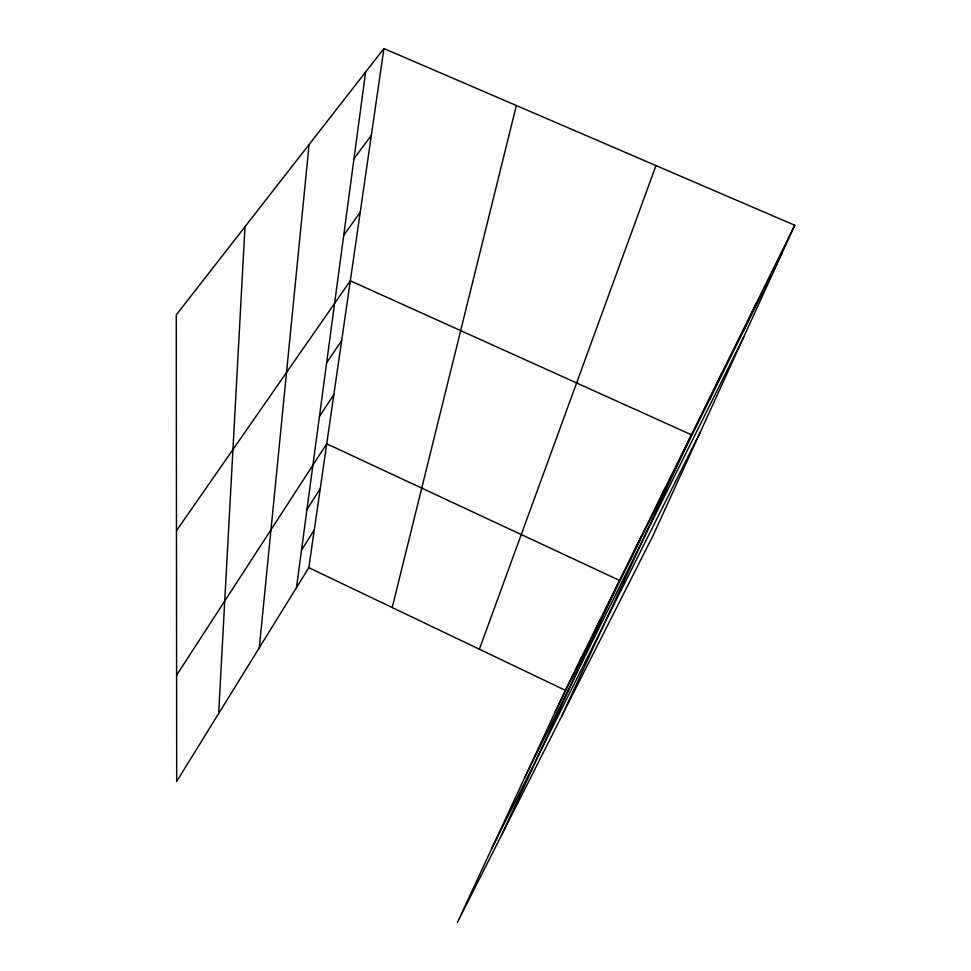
<?xml version="1.0" encoding="UTF-8"?>
<svg xmlns="http://www.w3.org/2000/svg" width="971" height="971" viewBox="0 0 971 971"><rect width="100%" height="100%" fill="white"/><g stroke="black" fill="none" stroke-linecap="round" stroke-linejoin="round"><path stroke-width="1.46" d="M218.645 713.551L244.995 226.716M259.306 647.778L309.081 144.533M296.495 587.613L365.606 72.024M383.909 48.55L176.261 314.895L176.698 781.412L308.814 567.683L383.909 48.55L794.739 225.26L653.313 535.009L457.414 922.45L565.268 690.284L794.739 225.26M392.199 607.543L516.341 105.511M479.383 649.223L655.983 165.58M743.762 330.468L755.948 303.874M709.813 399.166L721.744 373.192M629.997 560.631L641.115 536.587M653.556 512.979L664.941 488.292M561.869 715.87L691.364 434.765L350.313 280.789L176.467 530.724M571.506 678.96L581.799 656.772M589.251 643.069L599.811 620.287M501.437 835.388L619.498 580.391L326.742 443.796L176.601 675.221M555.23 711.889L782.347 252.411M524.91 777.152L743.98 336.452M491.714 848.618L700.322 432.034M301.508 550.217L314.288 529.826M306.957 509.52L320.248 488.68M319.447 416.389L333.854 394.627M326.632 362.753L341.671 340.554M343.734 235.237L360.229 212.248M353.99 158.661L371.359 135.382M308.814 567.683L565.268 690.284"/></g></svg>
